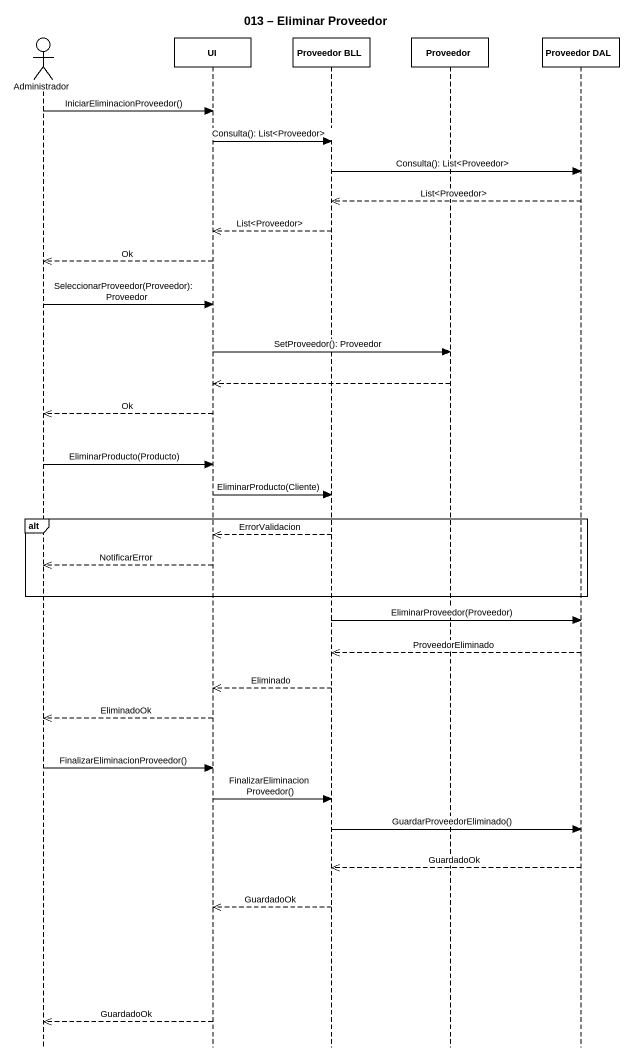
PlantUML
@startuml
title 013 – Eliminar Proveedor
hide footbox
actor Administrador
participant UI
participant "Proveedor BLL" as Proveedor_BLL
participant Proveedor
participant "Proveedor DAL" as Proveedor_DAL

Administrador -> UI : IniciarEliminacionProveedor()
UI -> Proveedor_BLL : Consulta(): List<Proveedor>
Proveedor_BLL -> Proveedor_DAL : Consulta(): List<Proveedor>
Proveedor_DAL -->> Proveedor_BLL : List<Proveedor>
Proveedor_BLL -->> UI : List<Proveedor>
UI -->> Administrador : Ok
Administrador -> UI : SeleccionarProveedor(Proveedor): Proveedor
UI -> Proveedor : SetProveedor(): Proveedor
Proveedor -->> UI
UI -->> Administrador : Ok
Administrador -> UI : EliminarProducto(Producto)
UI -> Proveedor_BLL : EliminarProducto(Cliente)
alt
  Proveedor_BLL -->> UI : ErrorValidacion
  UI -->> Administrador : NotificarError
end
Proveedor_BLL -> Proveedor_DAL : EliminarProveedor(Proveedor)
Proveedor_DAL -->> Proveedor_BLL : ProveedorEliminado
Proveedor_BLL -->> UI : Eliminado
UI -->> Administrador : EliminadoOk
Administrador -> UI : FinalizarEliminacionProveedor()
UI -> Proveedor_BLL : FinalizarEliminacionProveedor()
Proveedor_BLL -> Proveedor_DAL : GuardarProveedorEliminado()
Proveedor_DAL -->> Proveedor_BLL : GuardadoOk
Proveedor_BLL -->> UI : GuardadoOk
UI -->> Administrador : GuardadoOk
@enduml
